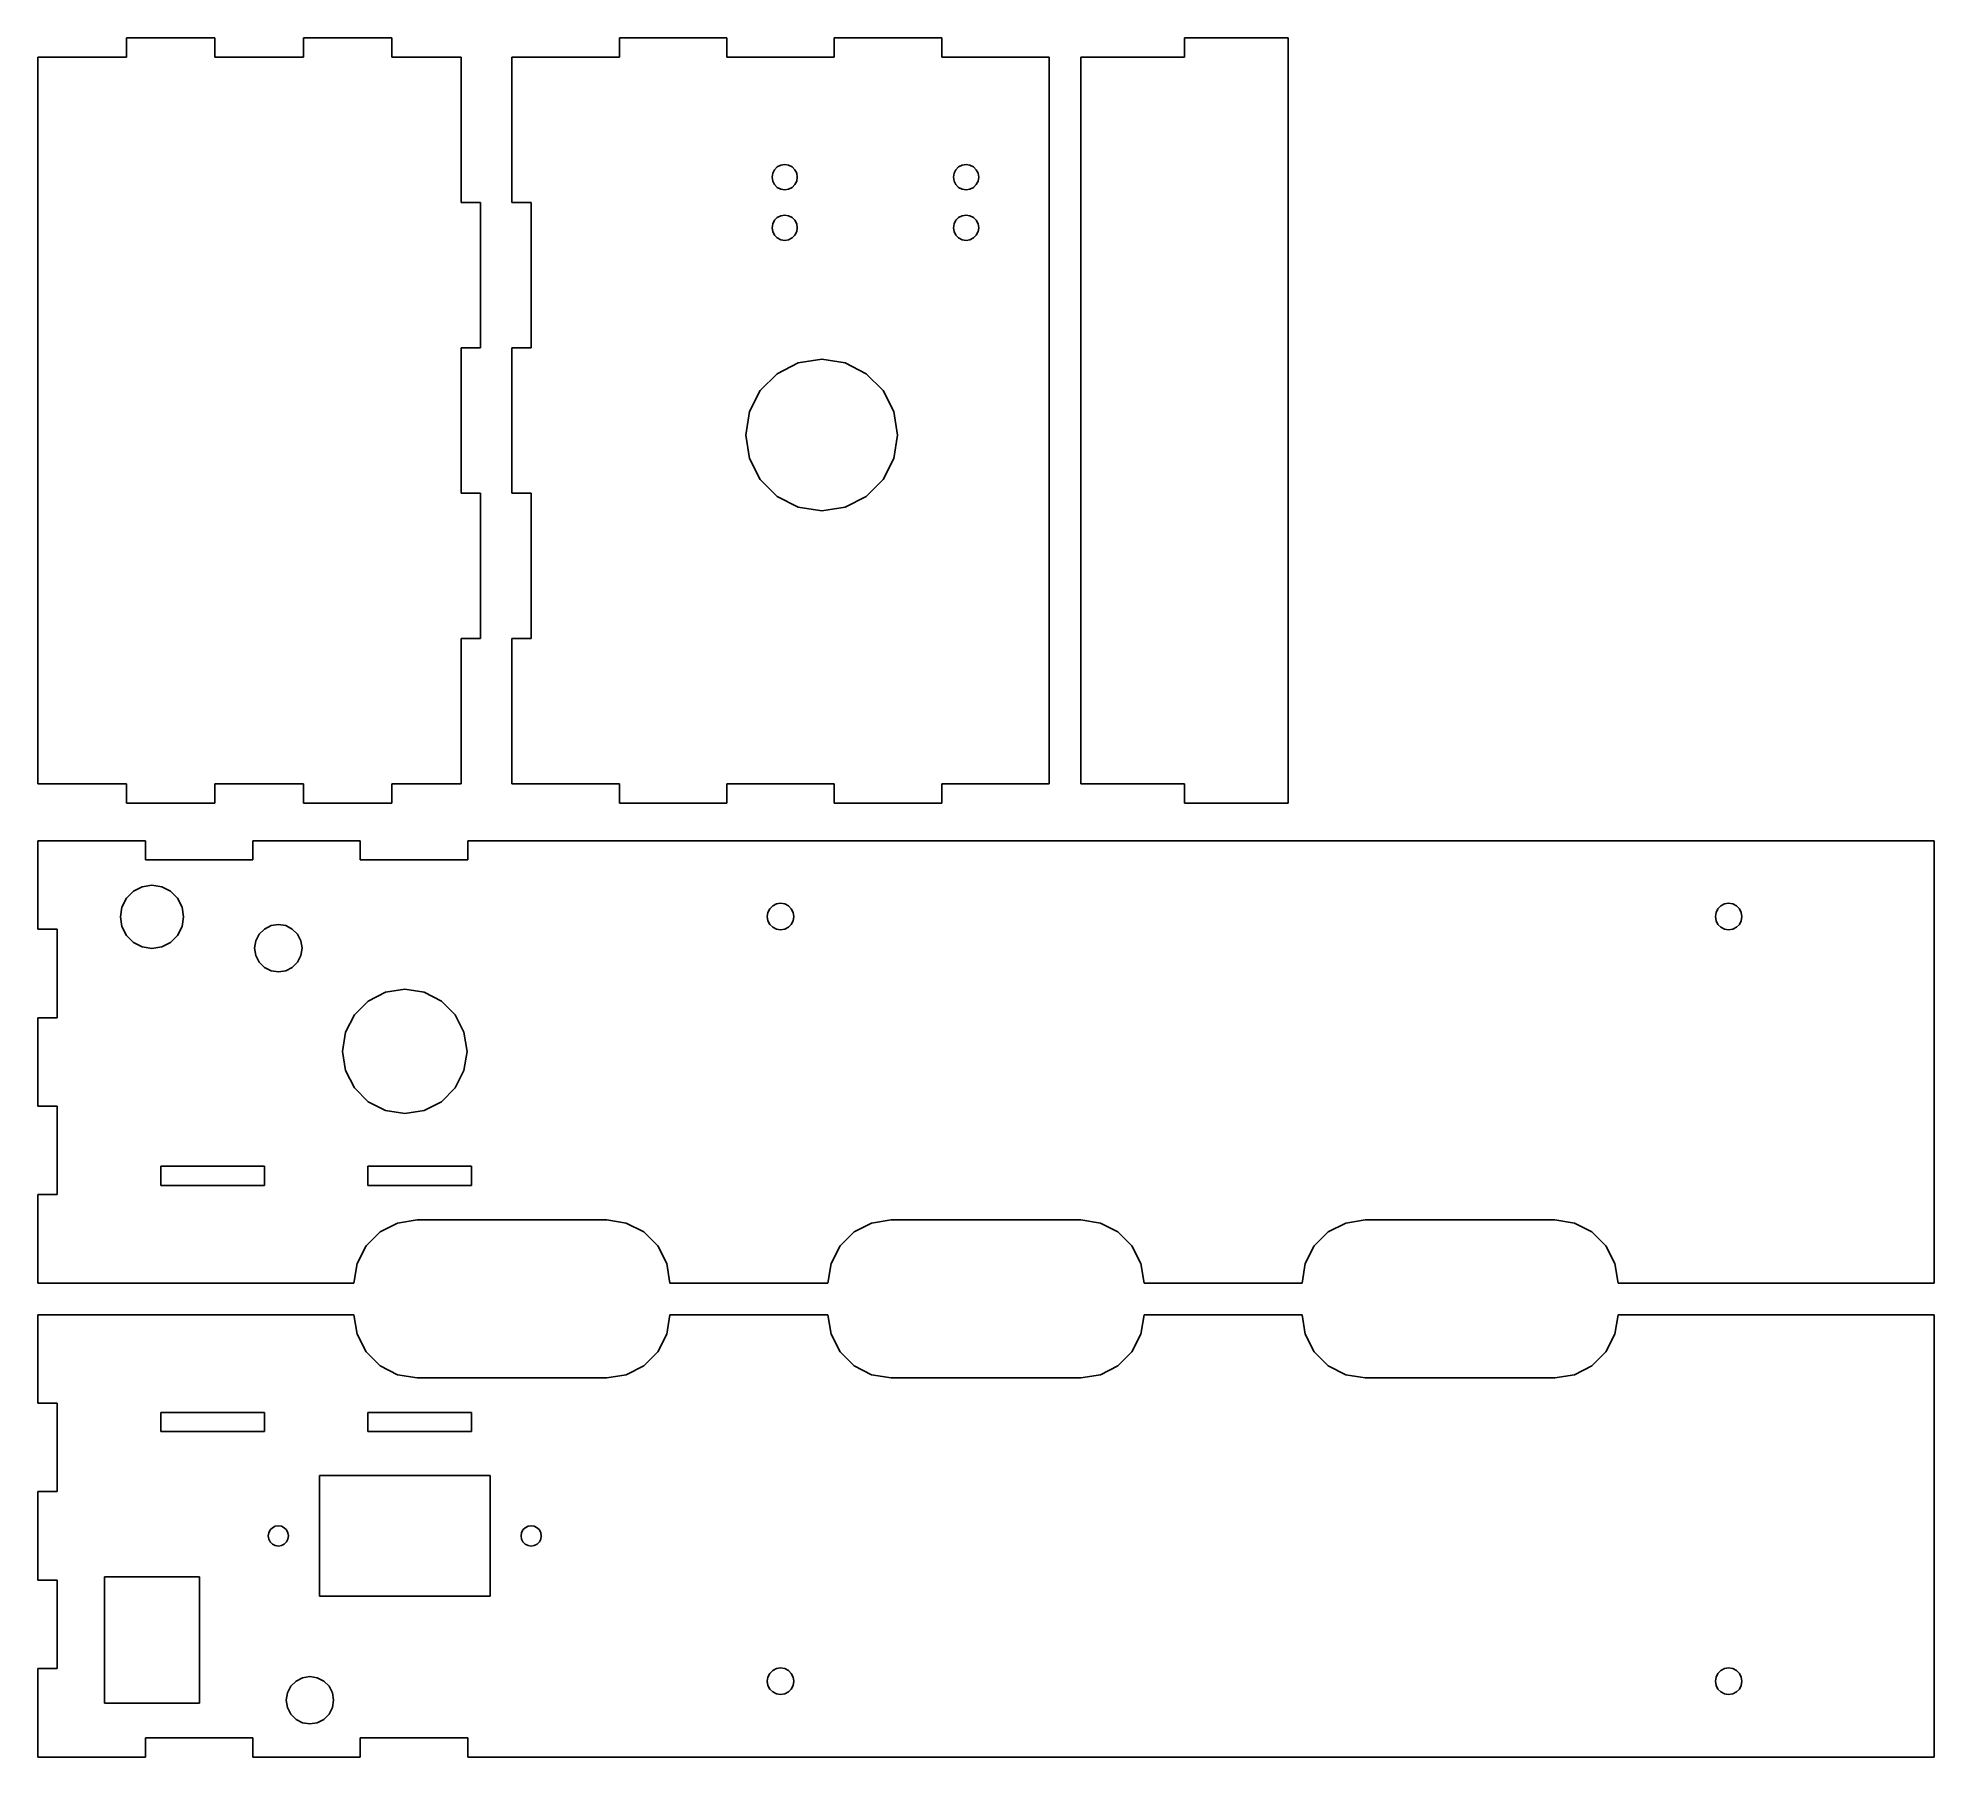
# Model space of a CAD drawing. Header units: metres. Extents: x 0 to 300, y 0 to 272.
import ezdxf

# ---------------------------------------------------------------- set-up
doc = ezdxf.new("R2010")
doc.units = ezdxf.units.M

msp = doc.modelspace()

# ---------------------------------------------------------------- linework, layer by layer
for p, q in [((28, 272.04), (14, 272.04)), ((14, 272.04), (14, 269)), ((28, 269), (28, 272.04)), ((56, 272.04), (42, 272.04)), ((42, 272.04), (42, 269)), ((56, 269), (56, 272.04)), ((109, 272.04), (92, 272.04)), ((92, 272.04), (92, 269)), ((109, 269), (109, 272.04)), ((143, 272.04), (126, 272.04)), ((126, 272.04), (126, 269)), ((143, 269), (143, 272.04)), ((197.784, 272.04), (181.392, 272.04)), ((181.392, 272.04), (181.392, 269)), ((197.784, 150.96), (197.784, 272.04)), ((14, 269), (0, 269)), ((0, 269), (0, 154)), ((42, 269), (28, 269)), ((66.96, 269), (56, 269)), ((66.96, 246), (66.96, 269)), ((92, 269), (75, 269)), ((75, 269), (75, 246)), ((126, 269), (109, 269)), ((160, 269), (143, 269)), ((160, 154), (160, 269)), ((181.392, 269), (165, 269)), ((165, 269), (165, 154)), ((117.532, 251.902), (118.15, 252)), ((118.15, 252), (118.768, 251.902)), ((146.232, 251.902), (146.85, 252)), ((146.85, 252), (147.468, 251.902)), ((116.15, 250), (116.248, 250.618)), ((116.248, 249.382), (116.15, 250)), ((116.248, 250.618), (116.532, 251.176)), ((116.532, 248.824), (116.248, 249.382)), ((116.532, 251.176), (116.974, 251.618)), ((116.974, 251.618), (117.532, 251.902)), ((118.768, 251.902), (119.326, 251.618)), ((119.326, 251.618), (119.768, 251.176)), ((119.768, 251.176), (120.052, 250.618)), ((120.052, 249.382), (119.768, 248.824)), ((120.052, 250.618), (120.15, 250)), ((120.15, 250), (120.052, 249.382)), ((144.85, 250), (144.948, 250.618)), ((144.948, 249.382), (144.85, 250)), ((144.948, 250.618), (145.232, 251.176)), ((145.232, 248.824), (144.948, 249.382)), ((145.232, 251.176), (145.674, 251.618)), ((145.674, 251.618), (146.232, 251.902)), ((147.468, 251.902), (148.026, 251.618)), ((148.026, 251.618), (148.468, 251.176)), ((148.468, 251.176), (148.752, 250.618)), ((148.752, 249.382), (148.468, 248.824)), ((148.752, 250.618), (148.85, 250)), ((148.85, 250), (148.752, 249.382)), ((70, 246), (66.96, 246)), ((70, 223), (70, 246)), ((75, 246), (78.04, 246)), ((78.04, 246), (78.04, 223)), ((116.974, 248.382), (116.532, 248.824)), ((117.532, 248.098), (116.974, 248.382)), ((118.15, 248), (117.532, 248.098)), ((118.768, 248.098), (118.15, 248)), ((119.326, 248.382), (118.768, 248.098)), ((119.768, 248.824), (119.326, 248.382)), ((145.674, 248.382), (145.232, 248.824)), ((146.232, 248.098), (145.674, 248.382)), ((146.85, 248), (146.232, 248.098)), ((147.468, 248.098), (146.85, 248)), ((148.026, 248.382), (147.468, 248.098)), ((148.468, 248.824), (148.026, 248.382)), ((116.248, 242.618), (116.532, 243.176)), ((116.532, 243.176), (116.974, 243.618)), ((116.974, 243.618), (117.532, 243.902)), ((117.532, 243.902), (118.15, 244)), ((118.15, 244), (118.768, 243.902)), ((118.768, 243.902), (119.326, 243.618)), ((119.326, 243.618), (119.768, 243.176)), ((119.768, 243.176), (120.052, 242.618)), ((144.948, 242.618), (145.232, 243.176)), ((145.232, 243.176), (145.674, 243.618)), ((145.674, 243.618), (146.232, 243.902)), ((146.232, 243.902), (146.85, 244)), ((146.85, 244), (147.468, 243.902)), ((147.468, 243.902), (148.026, 243.618)), ((148.026, 243.618), (148.468, 243.176)), ((148.468, 243.176), (148.752, 242.618)), ((116.15, 242), (116.248, 242.618)), ((116.248, 241.382), (116.15, 242)), ((116.532, 240.824), (116.248, 241.382)), ((116.974, 240.382), (116.532, 240.824)), ((117.532, 240.098), (116.974, 240.382)), ((118.15, 240), (117.532, 240.098)), ((118.768, 240.098), (118.15, 240)), ((119.326, 240.382), (118.768, 240.098)), ((119.768, 240.824), (119.326, 240.382)), ((120.052, 241.382), (119.768, 240.824)), ((120.052, 242.618), (120.15, 242)), ((120.15, 242), (120.052, 241.382)), ((144.85, 242), (144.948, 242.618)), ((144.948, 241.382), (144.85, 242)), ((145.232, 240.824), (144.948, 241.382)), ((145.674, 240.382), (145.232, 240.824)), ((146.232, 240.098), (145.674, 240.382)), ((146.85, 240), (146.232, 240.098)), ((147.468, 240.098), (146.85, 240)), ((148.026, 240.382), (147.468, 240.098)), ((148.468, 240.824), (148.026, 240.382)), ((148.752, 241.382), (148.468, 240.824)), ((148.752, 242.618), (148.85, 242)), ((148.85, 242), (148.752, 241.382)), ((66.96, 200), (66.96, 223)), ((66.96, 223), (70, 223)), ((78.04, 223), (75, 223)), ((75, 223), (75, 200)), ((116.947, 218.908), (120.292, 220.613)), ((120.292, 220.613), (124, 221.2)), ((124, 221.2), (127.708, 220.613)), ((127.708, 220.613), (131.053, 218.908)), ((112.587, 212.908), (114.292, 216.253)), ((114.292, 216.253), (116.947, 218.908)), ((131.053, 218.908), (133.708, 216.253)), ((133.708, 216.253), (135.413, 212.908)), ((112, 209.2), (112.587, 212.908)), ((135.413, 212.908), (136, 209.2)), ((112.587, 205.492), (112, 209.2)), ((136, 209.2), (135.413, 205.492)), ((114.292, 202.147), (112.587, 205.492)), ((135.413, 205.492), (133.708, 202.147)), ((116.947, 199.492), (114.292, 202.147)), ((133.708, 202.147), (131.053, 199.492)), ((70, 200), (66.96, 200)), ((70, 177), (70, 200)), ((75, 200), (78.04, 200)), ((78.04, 200), (78.04, 177)), ((120.292, 197.787), (116.947, 199.492)), ((131.053, 199.492), (127.708, 197.787)), ((124, 197.2), (120.292, 197.787)), ((127.708, 197.787), (124, 197.2)), ((66.96, 154), (66.96, 177)), ((66.96, 177), (70, 177)), ((78.04, 177), (75, 177)), ((75, 177), (75, 154)), ((0, 154), (14, 154)), ((14, 154), (14, 150.96)), ((28, 154), (42, 154)), ((28, 150.96), (28, 154)), ((42, 154), (42, 150.96)), ((56, 150.96), (56, 154)), ((56, 154), (66.96, 154)), ((75, 154), (92, 154)), ((92, 154), (92, 150.96)), ((109, 154), (126, 154)), ((109, 150.96), (109, 154)), ((126, 154), (126, 150.96)), ((143, 150.96), (143, 154)), ((143, 154), (160, 154)), ((165, 154), (181.392, 154)), ((181.392, 154), (181.392, 150.96)), ((14, 150.96), (28, 150.96)), ((42, 150.96), (56, 150.96)), ((92, 150.96), (109, 150.96)), ((126, 150.96), (143, 150.96)), ((181.392, 150.96), (197.784, 150.96)), ((17, 145), (0, 145)), ((0, 145), (0, 131)), ((17, 141.96), (17, 145)), ((51, 145), (34, 145)), ((34, 145), (34, 141.96)), ((51, 141.96), (51, 145)), ((300, 145), (68, 145)), ((68, 145), (68, 141.96)), ((300, 75), (300, 145)), ((34, 141.96), (17, 141.96)), ((68, 141.96), (51, 141.96)), ((13.2847, 134.505), (13.9949, 135.899)), ((13.9949, 135.899), (15.1011, 137.005)), ((15.1011, 137.005), (16.4949, 137.715)), ((16.4949, 137.715), (18.04, 137.96)), ((18.04, 137.96), (19.5851, 137.715)), ((19.5851, 137.715), (20.9789, 137.005)), ((20.9789, 137.005), (22.0851, 135.899)), ((22.0851, 135.899), (22.7953, 134.505)), ((116.851, 134.997), (117.5, 135.1)), ((117.5, 135.1), (118.149, 134.997)), ((266.851, 134.997), (267.5, 135.1)), ((267.5, 135.1), (268.149, 134.997)), ((13.04, 132.96), (13.2847, 134.505)), ((13.2847, 131.415), (13.04, 132.96)), ((22.7953, 134.505), (23.04, 132.96)), ((23.04, 132.96), (22.7953, 131.415)), ((115.4, 133), (115.503, 133.649)), ((115.503, 132.351), (115.4, 133)), ((115.503, 133.649), (115.801, 134.234)), ((115.801, 131.766), (115.503, 132.351)), ((115.801, 134.234), (116.266, 134.699)), ((116.266, 134.699), (116.851, 134.997)), ((118.149, 134.997), (118.734, 134.699)), ((118.734, 134.699), (119.199, 134.234)), ((119.199, 134.234), (119.497, 133.649)), ((119.497, 132.351), (119.199, 131.766)), ((119.497, 133.649), (119.6, 133)), ((119.6, 133), (119.497, 132.351)), ((265.4, 133), (265.503, 133.649)), ((265.503, 132.351), (265.4, 133)), ((265.503, 133.649), (265.801, 134.234)), ((265.801, 131.766), (265.503, 132.351)), ((265.801, 134.234), (266.266, 134.699)), ((266.266, 134.699), (266.851, 134.997)), ((268.149, 134.997), (268.734, 134.699)), ((268.734, 134.699), (269.199, 134.234)), ((269.199, 134.234), (269.497, 133.649)), ((269.497, 132.351), (269.199, 131.766)), ((269.497, 133.649), (269.6, 133)), ((269.6, 133), (269.497, 132.351)), ((0, 131), (3.03999, 131)), ((3.03999, 131), (3.03999, 117)), ((13.9949, 130.021), (13.2847, 131.415)), ((15.1011, 128.915), (13.9949, 130.021)), ((22.0851, 130.021), (20.9789, 128.915)), ((22.7953, 131.415), (22.0851, 130.021)), ((34.29, 128), (34.4735, 129.159)), ((34.4735, 129.159), (35.0062, 130.204)), ((35.0062, 130.204), (35.8358, 131.034)), ((35.8358, 131.034), (36.8812, 131.566)), ((36.8812, 131.566), (38.04, 131.75)), ((38.04, 131.75), (39.1988, 131.566)), ((39.1988, 131.566), (40.2442, 131.034)), ((40.2442, 131.034), (41.0738, 130.204)), ((41.0738, 130.204), (41.6065, 129.159)), ((41.6065, 129.159), (41.79, 128)), ((116.266, 131.301), (115.801, 131.766)), ((116.851, 131.003), (116.266, 131.301)), ((117.5, 130.9), (116.851, 131.003)), ((118.149, 131.003), (117.5, 130.9)), ((118.734, 131.301), (118.149, 131.003)), ((119.199, 131.766), (118.734, 131.301)), ((266.266, 131.301), (265.801, 131.766)), ((266.851, 131.003), (266.266, 131.301)), ((267.5, 130.9), (266.851, 131.003)), ((268.149, 131.003), (267.5, 130.9)), ((268.734, 131.301), (268.149, 131.003)), ((269.199, 131.766), (268.734, 131.301)), ((16.4949, 128.205), (15.1011, 128.915)), ((18.04, 127.96), (16.4949, 128.205)), ((19.5851, 128.205), (18.04, 127.96)), ((20.9789, 128.915), (19.5851, 128.205)), ((34.4735, 126.841), (34.29, 128)), ((35.0062, 125.796), (34.4735, 126.841)), ((41.6065, 126.841), (41.0738, 125.796)), ((41.79, 128), (41.6065, 126.841)), ((35.8358, 124.966), (35.0062, 125.796)), ((36.8812, 124.434), (35.8358, 124.966)), ((38.04, 124.25), (36.8812, 124.434)), ((39.1988, 124.434), (38.04, 124.25)), ((40.2442, 124.966), (39.1988, 124.434)), ((41.0738, 125.796), (40.2442, 124.966)), ((52.2503, 119.635), (54.9962, 121.035)), ((54.9962, 121.035), (58.04, 121.517)), ((58.04, 121.517), (61.0838, 121.035)), ((61.0838, 121.035), (63.8297, 119.635)), ((3.03999, 117), (0, 117)), ((0, 117), (0, 103)), ((48.6721, 114.71), (50.0712, 117.456)), ((50.0712, 117.456), (52.2503, 119.635)), ((63.8297, 119.635), (66.0088, 117.456)), ((66.0088, 117.456), (67.4079, 114.71)), ((48.19, 111.667), (48.6721, 114.71)), ((67.4079, 114.71), (67.89, 111.667)), ((48.6721, 108.623), (48.19, 111.667)), ((67.89, 111.667), (67.4079, 108.623)), ((50.0712, 105.877), (48.6721, 108.623)), ((67.4079, 108.623), (66.0088, 105.877)), ((52.2503, 103.698), (50.0712, 105.877)), ((66.0088, 105.877), (63.8297, 103.698)), ((0, 103), (3.03999, 103)), ((3.03999, 103), (3.03999, 89)), ((54.9962, 102.299), (52.2503, 103.698)), ((58.04, 101.817), (54.9962, 102.299)), ((61.0838, 102.299), (58.04, 101.817)), ((63.8297, 103.698), (61.0838, 102.299)), ((19.432, 90.46), (19.432, 93.5)), ((19.432, 93.5), (35.824, 93.5)), ((35.824, 93.5), (35.824, 90.46)), ((52.216, 90.46), (52.216, 93.5)), ((52.216, 93.5), (68.608, 93.5)), ((68.608, 93.5), (68.608, 90.46)), ((35.824, 90.46), (19.432, 90.46)), ((68.608, 90.46), (52.216, 90.46)), ((3.03999, 89), (0, 89)), ((0, 89), (0, 75)), ((54.1221, 83.0902), (56.9098, 84.5106)), ((56.9098, 84.5106), (60, 85)), ((60, 85), (90, 85)), ((90, 85), (93.0902, 84.5106)), ((93.0902, 84.5106), (95.8778, 83.0902)), ((129.122, 83.0902), (131.91, 84.5106)), ((131.91, 84.5106), (135, 85)), ((135, 85), (165, 85)), ((165, 85), (168.09, 84.5106)), ((168.09, 84.5106), (170.878, 83.0902)), ((204.122, 83.0902), (206.91, 84.5106)), ((206.91, 84.5106), (210, 85)), ((210, 85), (240, 85)), ((240, 85), (243.09, 84.5106)), ((243.09, 84.5106), (245.878, 83.0902)), ((51.9098, 80.8778), (54.1221, 83.0902)), ((95.8778, 83.0902), (98.0902, 80.8778)), ((126.91, 80.8778), (129.122, 83.0902)), ((170.878, 83.0902), (173.09, 80.8778)), ((201.91, 80.8778), (204.122, 83.0902)), ((245.878, 83.0902), (248.09, 80.8778)), ((50, 75), (50.4894, 78.0902)), ((50.4894, 78.0902), (51.9098, 80.8778)), ((98.0902, 80.8778), (99.5106, 78.0902)), ((99.5106, 78.0902), (100, 75)), ((125, 75), (125.489, 78.0902)), ((125.489, 78.0902), (126.91, 80.8778)), ((173.09, 80.8778), (174.511, 78.0902)), ((174.511, 78.0902), (175, 75)), ((200, 75), (200.489, 78.0902)), ((200.489, 78.0902), (201.91, 80.8778)), ((248.09, 80.8778), (249.511, 78.0902)), ((249.511, 78.0902), (250, 75)), ((0, 75), (50, 75)), ((100, 75), (125, 75)), ((175, 75), (200, 75)), ((250, 75), (300, 75)), ((50, 70), (0, 70)), ((0, 70), (0, 56)), ((50.4894, 66.9098), (50, 70)), ((100, 70), (99.5106, 66.9098)), ((125, 70), (100, 70)), ((125.489, 66.9098), (125, 70)), ((175, 70), (174.511, 66.9098)), ((200, 70), (175, 70)), ((200.489, 66.9098), (200, 70)), ((250, 70), (249.511, 66.9098)), ((300, 70), (250, 70)), ((300, 0), (300, 70)), ((51.9098, 64.1222), (50.4894, 66.9098)), ((99.5106, 66.9098), (98.0902, 64.1222)), ((126.91, 64.1222), (125.489, 66.9098)), ((174.511, 66.9098), (173.09, 64.1222)), ((201.91, 64.1222), (200.489, 66.9098)), ((249.511, 66.9098), (248.09, 64.1222)), ((54.1221, 61.9098), (51.9098, 64.1222)), ((98.0902, 64.1222), (95.8778, 61.9098)), ((129.122, 61.9098), (126.91, 64.1222)), ((173.09, 64.1222), (170.878, 61.9098)), ((204.122, 61.9098), (201.91, 64.1222)), ((248.09, 64.1222), (245.878, 61.9098)), ((56.9098, 60.4894), (54.1221, 61.9098)), ((60, 60), (56.9098, 60.4894)), ((90, 60), (60, 60)), ((93.0902, 60.4894), (90, 60)), ((95.8778, 61.9098), (93.0902, 60.4894)), ((131.91, 60.4894), (129.122, 61.9098)), ((135, 60), (131.91, 60.4894)), ((165, 60), (135, 60)), ((168.09, 60.4894), (165, 60)), ((170.878, 61.9098), (168.09, 60.4894)), ((206.91, 60.4894), (204.122, 61.9098)), ((210, 60), (206.91, 60.4894)), ((240, 60), (210, 60)), ((243.09, 60.4894), (240, 60)), ((245.878, 61.9098), (243.09, 60.4894)), ((0, 56), (3.03999, 56)), ((3.03999, 56), (3.03999, 42)), ((19.432, 51.5), (19.432, 54.54)), ((19.432, 54.54), (35.824, 54.54)), ((35.824, 54.54), (35.824, 51.5)), ((52.216, 51.5), (52.216, 54.54)), ((52.216, 54.54), (68.608, 54.54)), ((68.608, 54.54), (68.608, 51.5)), ((35.824, 51.5), (19.432, 51.5)), ((68.608, 51.5), (52.216, 51.5)), ((3.03999, 42), (0, 42)), ((0, 42), (0, 28)), ((44.54, 25.45), (44.54, 44.55)), ((44.54, 44.55), (71.54, 44.55)), ((71.54, 44.55), (71.54, 25.45)), ((36.7456, 35.9404), (37.0995, 36.2944)), ((37.0995, 36.2944), (37.5456, 36.5217)), ((37.5456, 36.5217), (38.04, 36.6)), ((38.04, 36.6), (38.5344, 36.5217)), ((38.5344, 36.5217), (38.9805, 36.2944)), ((38.9805, 36.2944), (39.3344, 35.9404)), ((76.7456, 35.9404), (77.0995, 36.2944)), ((77.0995, 36.2944), (77.5456, 36.5217)), ((77.5456, 36.5217), (78.04, 36.6)), ((78.04, 36.6), (78.5344, 36.5217)), ((78.5344, 36.5217), (78.9804, 36.2944)), ((78.9804, 36.2944), (79.3344, 35.9404)), ((36.44, 35), (36.5183, 35.4944)), ((36.5183, 34.5056), (36.44, 35)), ((36.5183, 35.4944), (36.7456, 35.9404)), ((36.7456, 34.0596), (36.5183, 34.5056)), ((37.0995, 33.7056), (36.7456, 34.0596)), ((37.5456, 33.4783), (37.0995, 33.7056)), ((38.04, 33.4), (37.5456, 33.4783)), ((38.5344, 33.4783), (38.04, 33.4)), ((38.9805, 33.7056), (38.5344, 33.4783)), ((39.3344, 34.0596), (38.9805, 33.7056)), ((39.3344, 35.9404), (39.5617, 35.4944)), ((39.5617, 34.5056), (39.3344, 34.0596)), ((39.5617, 35.4944), (39.64, 35)), ((39.64, 35), (39.5617, 34.5056)), ((76.44, 35), (76.5183, 35.4944)), ((76.5183, 34.5056), (76.44, 35)), ((76.5183, 35.4944), (76.7456, 35.9404)), ((76.7456, 34.0596), (76.5183, 34.5056)), ((77.0995, 33.7056), (76.7456, 34.0596)), ((77.5456, 33.4783), (77.0995, 33.7056)), ((78.04, 33.4), (77.5456, 33.4783)), ((78.5344, 33.4783), (78.04, 33.4)), ((78.9804, 33.7056), (78.5344, 33.4783)), ((79.3344, 34.0596), (78.9804, 33.7056)), ((79.3344, 35.9404), (79.5617, 35.4944)), ((79.5617, 34.5056), (79.3344, 34.0596)), ((79.5617, 35.4944), (79.64, 35)), ((79.64, 35), (79.5617, 34.5056)), ((0, 28), (3.03999, 28)), ((3.03999, 28), (3.03999, 14)), ((10.54, 8.53999), (10.54, 28.54)), ((10.54, 28.54), (25.54, 28.54)), ((25.54, 28.54), (25.54, 8.53999)), ((71.54, 25.45), (44.54, 25.45)), ((3.03999, 14), (0, 14)), ((0, 14), (0, 0)), ((40.0062, 11.2042), (40.8358, 12.0338)), ((40.8358, 12.0338), (41.8812, 12.5665)), ((41.8812, 12.5665), (43.04, 12.75)), ((43.04, 12.75), (44.1988, 12.5665)), ((44.1988, 12.5665), (45.2442, 12.0338)), ((45.2442, 12.0338), (46.0738, 11.2042)), ((115.4, 12), (115.503, 12.6489)), ((115.503, 11.3511), (115.4, 12)), ((115.503, 12.6489), (115.801, 13.2344)), ((115.801, 13.2344), (116.266, 13.6989)), ((116.266, 13.6989), (116.851, 13.9972)), ((116.851, 13.9972), (117.5, 14.1)), ((117.5, 14.1), (118.149, 13.9972)), ((118.149, 13.9972), (118.734, 13.6989)), ((118.734, 13.6989), (119.199, 13.2344)), ((119.199, 13.2344), (119.497, 12.6489)), ((119.497, 12.6489), (119.6, 12)), ((119.6, 12), (119.497, 11.3511)), ((265.4, 12), (265.503, 12.6489)), ((265.503, 11.3511), (265.4, 12)), ((265.503, 12.6489), (265.801, 13.2343)), ((265.801, 13.2343), (266.266, 13.6989)), ((266.266, 13.6989), (266.851, 13.9972)), ((266.851, 13.9972), (267.5, 14.1)), ((267.5, 14.1), (268.149, 13.9972)), ((268.149, 13.9972), (268.734, 13.6989)), ((268.734, 13.6989), (269.199, 13.2343)), ((269.199, 13.2343), (269.497, 12.6489)), ((269.497, 12.6489), (269.6, 12)), ((269.6, 12), (269.497, 11.3511)), ((39.29, 9), (39.4735, 10.1588)), ((39.4735, 7.84117), (39.29, 9)), ((39.4735, 10.1588), (40.0062, 11.2042)), ((46.0738, 11.2042), (46.6065, 10.1588)), ((46.6065, 10.1588), (46.79, 9)), ((46.79, 9), (46.6065, 7.84117)), ((115.801, 10.7657), (115.503, 11.3511)), ((116.266, 10.3011), (115.801, 10.7657)), ((116.851, 10.0028), (116.266, 10.3011)), ((117.5, 9.90001), (116.851, 10.0028)), ((118.149, 10.0028), (117.5, 9.90001)), ((118.734, 10.3011), (118.149, 10.0028)), ((119.199, 10.7657), (118.734, 10.3011)), ((119.497, 11.3511), (119.199, 10.7657)), ((265.801, 10.7656), (265.503, 11.3511)), ((266.266, 10.3011), (265.801, 10.7656)), ((266.851, 10.0028), (266.266, 10.3011)), ((267.5, 9.89999), (266.851, 10.0028)), ((268.149, 10.0028), (267.5, 9.89999)), ((268.734, 10.3011), (268.149, 10.0028)), ((269.199, 10.7656), (268.734, 10.3011)), ((269.497, 11.3511), (269.199, 10.7656)), ((25.54, 8.53999), (10.54, 8.53999)), ((40.0062, 6.79579), (39.4735, 7.84117)), ((40.8358, 5.96617), (40.0062, 6.79579)), ((46.0738, 6.79579), (45.2442, 5.96617)), ((46.6065, 7.84117), (46.0738, 6.79579)), ((17, 3.03999), (34, 3.03999)), ((17, 0), (17, 3.03999)), ((34, 3.03999), (34, 0)), ((41.8812, 5.43353), (40.8358, 5.96617)), ((43.04, 5.25), (41.8812, 5.43353)), ((44.1988, 5.43353), (43.04, 5.25)), ((45.2442, 5.96617), (44.1988, 5.43353)), ((51, 0), (51, 3.03999)), ((51, 3.03999), (68, 3.03999)), ((68, 3.03999), (68, 0)), ((0, 0), (17, 0)), ((34, 0), (51, 0)), ((68, 0), (300, 0))]:
    msp.add_line(p, q)

doc.saveas('drawing.dxf')
